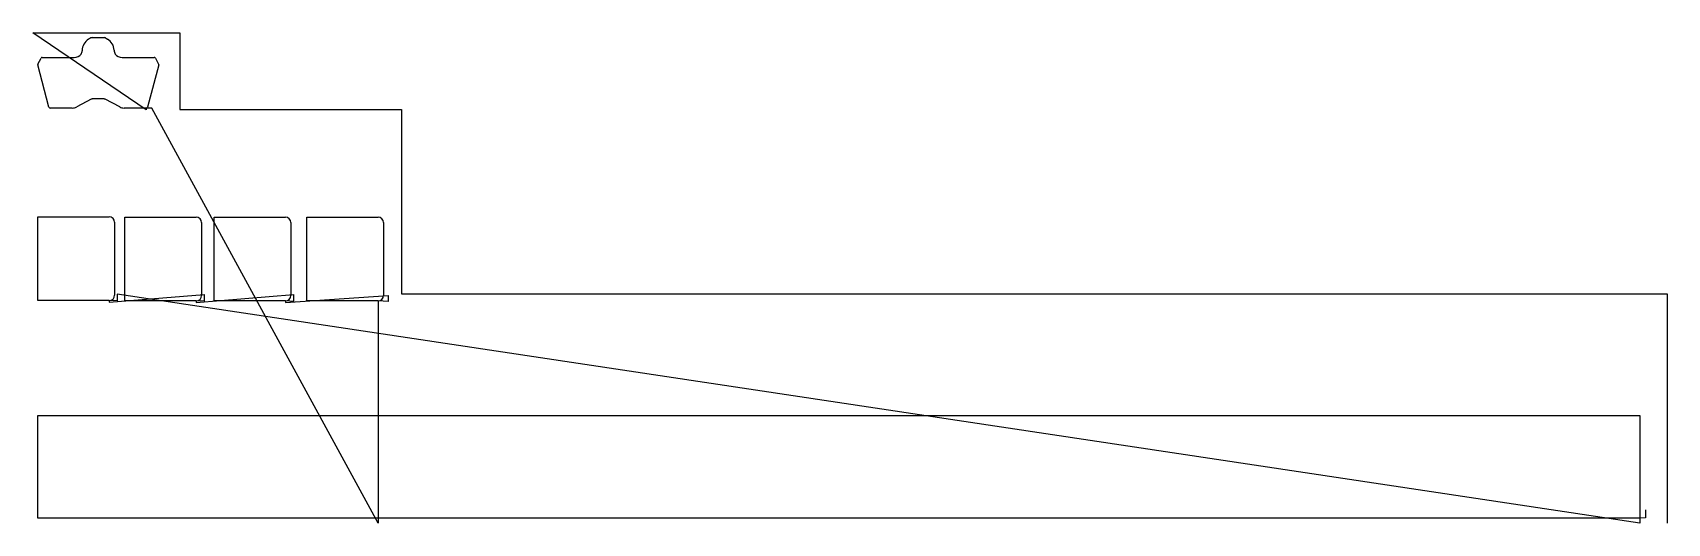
# Model space of a CAD drawing. Header units: metres. Extents: x 0 to 6215, y 0 to 1865.
import ezdxf

# ---------------------------------------------------------------- set-up
doc = ezdxf.new("R2010")
doc.units = ezdxf.units.M

msp = doc.modelspace()

# ---------------------------------------------------------------- linework, layer by layer
at = {"layer": 'TOOL_0'}
for p, q in [((431.215, 1571.809), (0, 1864.879)), ((0, 1864.879), (1, 1864.879)), ((1, 1864.879), (0, 1864.879)), ((0, 1864.879), (1, 1864.879)), ((1, 1864.879), (559.08, 1864.879)), ((559.08, 1864.879), (559.08, 1573.422)), ((226.672, 1846.199), (271.361, 1846.199)), ((276.769, 1844.763), (284.27, 1840.477)), ((61.986, 1582.105), (19.055, 1742.325)), ((19.395, 1745.311), (31.75, 1768.547)), ((36.165, 1771.2), (157.739, 1771.2)), ((340.05, 1771.199), (461.93, 1771.199)), ((478.997, 1742.405), (436.045, 1582.105)), ((466.345, 1768.546), (478.657, 1745.391)), ((150.353, 1578.399), (66.816, 1578.399)), ((222.633, 1612.155), (167.244, 1582.621)), ((271.634, 1613.096), (226.397, 1613.096)), ((330.786, 1582.622), (275.398, 1612.155)), ((431.215, 1578.4), (347.677, 1578.4)), ((452.991, 1578.4), (431.215, 1578.4)), ((431.215, 1578.399), (431.215, 1571.809)), ((1312.916, 0.003), (452.991, 1578.4)), ((559.08, 1573.422), (1402.244, 1573.422)), ((1402.244, 1573.422), (1402.244, 872.104)), ((20, 846.508), (20, 1165.108)), ((20, 1165.108), (290.8, 1165.108)), ((311.6, 1144.308), (311.6, 867.308)), ((350.717, 845.181), (350.717, 1163.781)), ((350.717, 1163.781), (621.517, 1163.781)), ((642.317, 1142.981), (642.317, 865.981)), ((690.127, 845.037), (690.127, 1163.637)), ((690.127, 1163.637), (960.927, 1163.637)), ((981.727, 1142.837), (981.727, 865.837)), ((1042.116, 845.083), (1042.116, 1163.683)), ((1042.116, 1163.683), (1312.916, 1163.683)), ((1333.716, 1142.883), (1333.716, 865.883)), ((6110, 0), (321.451, 871.133)), ((321.451, 871.133), (321.451, 845.153)), ((1402.244, 872.104), (6215.027, 872.104)), ((6215.027, 872.104), (6215.027, 1.002)), ((290.8, 846.508), (20, 846.508)), ((290.8, 840.353), (652.168, 869.806)), ((321.451, 845.153), (290.8, 846.508)), ((290.8, 846.508), (290.8, 840.353)), ((621.517, 845.181), (350.717, 845.181)), ((621.517, 839.026), (991.578, 869.662)), ((652.168, 843.826), (621.517, 845.181)), ((621.517, 845.181), (621.517, 839.026)), ((652.168, 869.806), (652.168, 843.826)), ((960.927, 845.037), (690.127, 845.037)), ((960.927, 838.882), (1351.261, 866.367)), ((991.578, 843.682), (960.927, 845.037)), ((960.927, 845.037), (960.927, 838.882)), ((991.578, 869.662), (991.578, 843.682)), ((1312.916, 845.083), (1042.116, 845.083)), ((1351.261, 842.714), (1312.916, 845.083)), ((1312.916, 845.083), (1312.916, 838.224)), ((1312.916, 838.224), (1312.916, 0.003)), ((1351.261, 866.367), (1351.261, 842.714)), ((20, 20.001), (20, 410.001)), ((20, 410.001), (6110, 410.001)), ((6110, 410.001), (6110, 20.001)), ((6110, 20.001), (20, 20.001)), ((6131.581, 20.475), (6110, 20.001)), ((6110, 20.001), (6110, 12.829)), ((6110, 12.829), (6110, 0)), ((6131.581, 51.465), (6131.581, 20.475)), ((6215.027, 1.002), (6215.027, 0.002))]:
    msp.add_line(p, q, dxfattribs=at)
for centre, radius, start, end in [((239.136, 1796.182), 51.049, 121.3883844, 179.5510443), ((397.41, 1527.802), 362.618, 119.0624157, 120.6503961), ((226.707, 1835.167), 11.032, 90.1817753, 119.5625795), ((271.326, 1835.167), 11.032, 60.4374205, 89.8182247), ((259.01, 1796.287), 50.9, 2.74655, 60.2467415), ((23.015, 1743.386), 4.1, 151.9973859, 194.9989362), ((36.18, 1766.174), 5.026, 90.1709976, 151.8235634), ((157.718, 1805.343), 34.143, 270.0352403, 321.0998708), ((158.877, 1798.424), 29.27, 330.2546331, 356.3919183), ((339.687, 1798.341), 29.838, 179.2607035, 209.5943577), ((340.05, 1805.299), 34.1, 219.5084715, 270), ((461.914, 1766.173), 5.026, 28.1710542, 89.8176026), ((475.037, 1743.466), 4.1, 345.0010638, 28.0026141), ((66.83, 1583.417), 5.018, 195.1549864, 269.8401477), ((150.314, 1614.455), 36.056, 270.061974, 298.0049977), ((226.438, 1604.934), 8.162, 90.2878102, 117.7863304), ((271.593, 1604.933), 8.163, 62.2169416, 89.712225), ((347.716, 1614.456), 36.056, 241.9950023, 269.938026), ((431.201, 1583.417), 5.019, 270.1598523, 344.8450136), ((290.8, 1144.308), 20.8, 0, 90), ((621.517, 1142.981), 20.8, 0, 90), ((960.927, 1142.837), 20.8, 0, 90), ((1312.916, 1142.883), 20.8, 0, 90), ((290.8, 867.308), 20.8, 270, 0), ((621.517, 865.981), 20.8, 270, 0), ((960.927, 865.837), 20.8, 270, 0), ((1312.916, 865.883), 20.8, 270, 0)]:
    msp.add_arc(centre, radius, start, end, dxfattribs=at)

doc.saveas('drawing.dxf')
